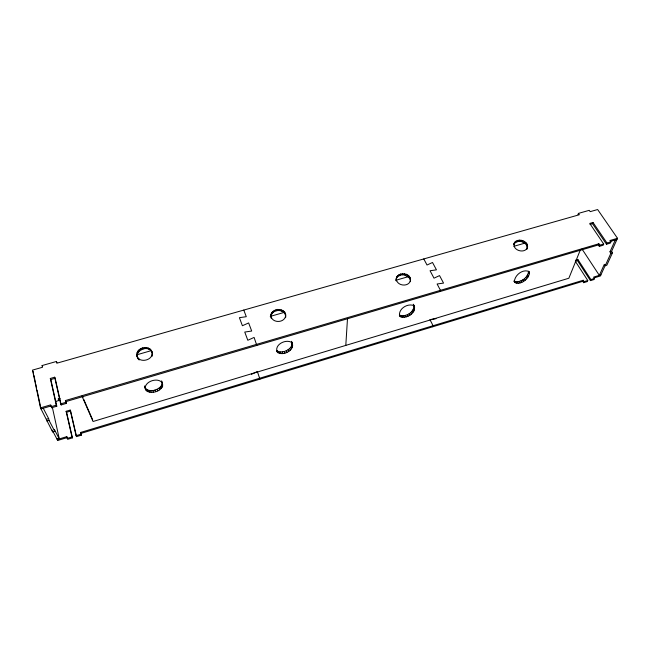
<?xml version="1.0" encoding="UTF-8"?>
<svg xmlns="http://www.w3.org/2000/svg" width="650" height="650" viewBox="0 0 650 650"><rect width="100%" height="100%" fill="white"/><g stroke="black" fill="none" stroke-linecap="round" stroke-linejoin="round"><path stroke-width="0.97" d="M396.394 278.265L396.232 280.93C394.566 270.806 412.783 271.895 410.321 281.58L410.491 278.915M345.8 345.394L347.49 318.606M285.293 313.373L285.569 317.655C288.275 306.134 267.174 307.499 271.351 318.549M271.001 316.989L271.082 314.259M396.24 279.435L396.874 276.843M396.719 278.021L397.8 275.6M397.646 276.77L398.946 275.787L399.108 274.609M398.946 275.787L400.546 275.113L400.709 273.942M400.546 275.113L402.326 274.812L402.496 273.642M410.304 280.085L408.874 277.29L404.17 274.901L404.341 273.723M405.957 275.364L406.128 274.194M407.558 276.177L407.737 275.007M514.686 281.58C520.942 282.766 528.036 277.639 528.604 271.172L529.457 272.594C529.376 279.142 518.529 287.186 513.89 280.954L515.523 283.002M408.874 277.29L409.053 276.12M409.809 278.623L409.996 277.452M400.099 316.509L399.36 315.006C405.429 317.712 414.684 312.236 413.839 305.118C417.398 312.471 406.437 319.572 400.099 316.509L399.523 315.64C398.499 308.466 407.997 302.892 414.05 305.727L414.594 306.621M423.792 258.936L427.017 265.013L432.518 262.486L436.451 269.848L430.056 270.741L434.005 278.176L439.546 275.592L443.552 283.099L437.109 283.993L440.456 290.331M151.97 351.78C154.213 360.88 137.231 364.146 136.776 354.437C137.215 346.588 150.792 344.662 152.279 352.885L151.247 350.277M152.197 356.224L152.189 353.429M291.704 345.938L291.858 342.363C296.359 350.464 280.044 358.134 276.518 350.447C281.19 354.128 288.966 350.659 291.704 345.938L292.338 347.523M138.873 358.881L139.206 359.986C131.804 352.901 146.486 343.801 151.556 351.382M583.204 280.256L582.749 281.32L583.627 282.685L584.09 281.621L583.204 280.256L80.494 432.494L80.933 433.42L432.851 326.739L433.071 325.715L429.934 319.589L436.036 318.695M440.212 291.484L440.456 290.314M527.637 246.586L526.931 249.121L527.312 247.926C524.136 254.069 512.078 250.185 514.191 243.206C517.319 237.169 529.319 240.939 527.256 247.78C527.117 241.483 516.913 238.883 513.825 244.4L514.191 243.206M514.605 243.23L514.971 242.036M515.775 242.296L516.141 241.101M517.262 241.67L517.628 240.467M518.952 241.386L519.317 240.191M520.739 241.467L521.113 240.273M522.494 241.914L522.876 240.711M524.119 242.686L524.493 241.483M525.484 243.734L525.866 242.539M526.5 244.985L526.89 243.791M527.109 246.366L527.491 245.172M410.507 280.41C408.931 287.129 397.686 286.26 396.394 279.76M577.964 214.614L578.435 213.395L589.266 210.324L590.176 211.656L597.634 209.536L617.5 238.29L611.585 251.331L609.976 251.81L610.911 253.191L605.231 265.72L604.313 264.347L599.341 275.373L581.986 248.982M580.182 250.323L568.856 278.233L93.056 421.493L82.201 396.63M577.468 260.601L577.907 259.521L590.915 279.557L590.444 280.621L577.468 260.601L575.916 261.064M592.524 223.689L593.019 222.479L607.011 243.059L606.491 244.246L592.524 223.689L590.078 224.388M285.521 316.517C283.692 323.31 271.814 323.091 270.928 315.851M271.156 315.404C272.959 309.335 282.766 308.758 285.334 314.519M598.374 244.953L598.886 243.766L599.828 245.172L599.316 246.366L598.374 244.953L65.894 401.594L65.398 400.546L598.886 243.766M145.381 388.204C149.654 393.307 161.387 389.805 162.207 383.216C164.962 392.243 144.519 396.955 144.674 385.938L145.868 389.902M575.339 261.276L587.762 280.507L587.299 281.572L583.627 282.685M593.019 222.479L589.745 223.421L603.704 244.034L603.184 245.221L599.316 246.366M600.901 274.893L593.686 277.079L594.579 278.444L594.1 279.508L590.444 280.621M617.5 238.29L609.911 240.524L610.87 241.922L610.342 243.116L606.491 244.246M609.976 251.81L615.322 239.972M605.483 264.786L600.413 275.966L594.116 277.875M611.585 251.331L612.528 252.712L606.816 265.241L605.231 265.72M251.453 374.294L257.368 371.532L259.919 379.161M67.161 438.409L71.979 436.946L72.434 437.864L67.624 439.327L66.763 436.654L57.208 439.546L59.296 438.929L52.414 407.615M76.107 435.695L80.909 434.241L81.339 435.159L76.554 436.613L76.107 435.695L70.184 410.093L66.121 411.296L71.979 436.946M584.09 281.621L587.762 280.507M590.915 279.557L594.579 278.444M52.666 430.942L57.696 440.464L67.226 437.572L66.763 436.654M432.851 326.755L582.749 281.32M56.924 362.578L56.428 361.481L42.104 365.544L42.477 367.274L32.5 370.11L40.479 407.875L52.593 431.86L54.714 431.226L54.332 429.439L59.296 438.929M575.575 260.211L577.907 259.521M66.121 411.296L66.576 412.254L70.631 411.052L76.554 436.613M46.483 419.234L48.644 418.584L49.034 420.396L54.714 431.226M46.865 421.046L49.034 420.396M610.911 253.191L612.528 252.712M610.228 241.467L616.956 239.484M51.106 406.697L56.266 405.178L56.786 406.226L51.634 407.737L50.7 404.869L40.479 407.875M60.678 403.877L65.812 402.366L66.316 403.414L61.189 404.926L60.678 403.877L54.657 377.211L50.318 378.454L56.266 405.178M599.828 245.172L603.704 244.034M607.011 243.059L610.87 241.922M55.9 401.367L58.646 400.562L58.273 398.897L60.182 398.336M50.318 378.454L50.838 379.535L55.169 378.292L61.189 404.926M136.727 354.827L151.344 350.618M270.238 316.404L284.863 312.203M395.964 280.231L408.631 276.591M513.882 246.301L525.582 242.938M402.326 274.812L404.17 274.901M292.5 343.947L292.199 342.883C286.764 338.366 274.089 344.24 277.144 352.048M578.435 213.395L579.337 214.736L56.818 363.204L56.428 361.481M528.426 272.317L529.279 273.731M527.581 274.804L528.434 276.217M526.939 276.071L527.792 277.485M525.874 277.396L526.719 278.809M524.452 278.671L525.298 280.085M522.787 279.825L523.624 281.239M520.967 280.784L521.812 282.189M519.139 281.466L519.976 282.88M517.4 281.84L518.237 283.262M515.889 281.881L516.726 283.303M43.258 408.281L48.644 418.584M413.286 304.224L414.05 305.727M413.887 306.231L414.643 307.726M413.473 308.661L414.229 310.156M413.026 309.912L413.774 311.407M412.108 311.212L412.856 312.707M410.784 312.496L411.531 313.983M409.151 313.658L409.89 315.152M407.306 314.632L408.054 316.127M405.389 315.348L406.128 316.842M403.512 315.762L404.251 317.257M401.806 315.843L402.545 317.338M400.392 315.583L401.131 317.086M42.104 365.544L42.632 366.641M58.273 398.897L58.736 399.864M54.657 377.211L55.169 378.292M70.184 410.093L70.631 411.052M82.176 395.785L82.981 397.629M83.785 399.474L92.641 419.778M291.558 341.291L292.199 342.883M291.931 344.719L292.573 346.312M290.956 347.23L291.59 348.814M289.746 348.506L290.379 350.09M288.153 349.676L288.779 351.26M286.284 350.675L286.91 352.259M284.269 351.423L284.895 353.007M282.238 351.877L282.864 353.462M280.329 352.007L280.954 353.6M278.663 351.804L279.289 353.389M277.363 351.268L277.989 352.861M243.783 310.074L246.285 316.696L239.403 317.679L242.401 325.731L248.641 322.936L251.696 331.045L244.757 332.053L247.812 340.275L254.101 337.423L256.807 345.426M514.727 282.376L514.394 281.474C514.743 274.926 523.144 268.58 529.149 271.659L529.457 272.594M136.776 354.437L137.118 355.542M137.694 357.614L138.028 358.719M136.979 356.102L137.312 357.199M137.101 352.747L137.434 353.852M137.922 351.138L138.263 352.251M162.232 384.394L162.736 386.076M161.679 385.661L162.183 387.343M139.197 349.724L139.531 350.838M160.591 386.929L161.094 388.611M159.055 388.107L159.559 389.789M157.162 389.131L157.657 390.812M140.822 348.603L141.156 349.716M155.049 389.911L155.537 391.592M142.699 347.839L143.024 348.952M152.839 390.414L153.335 392.096M150.702 390.601L151.19 392.283M148.761 390.447L149.248 392.137M144.69 347.498L145.015 348.611M147.16 389.976L147.648 391.674M146.006 389.212L146.494 390.91M146.673 347.588L146.989 348.701M148.501 348.108L148.817 349.221M150.061 349.026L150.369 350.131M162.719 384.898L161.582 380.933L162.094 382.623C157.901 377.358 145.827 380.957 145.161 387.644M80.933 433.42L81.339 435.159M80.494 432.494L80.909 434.241M65.894 401.594L66.316 403.414M65.398 400.546L65.812 402.366M66.576 412.254L72.434 437.864M50.838 379.535L56.786 406.226M51.634 407.737L51.228 405.909L41.031 408.915L37.042 390.057M57.265 438.506L57.696 440.464M52.211 430.081L52.593 431.86M33.053 371.199L33.483 373.206M33.889 375.172L35.368 382.135M35.782 384.101L36.627 388.091M271.724 312.756L271.798 313.893M272.813 311.431L272.878 312.569M274.267 310.375L274.341 311.521M275.998 309.66L276.063 310.806M277.883 309.335L277.94 310.489M279.793 309.424L279.849 310.57M281.604 309.92L281.661 311.066M283.197 310.781L283.246 311.927M284.448 311.959L284.497 313.105"/></g></svg>
